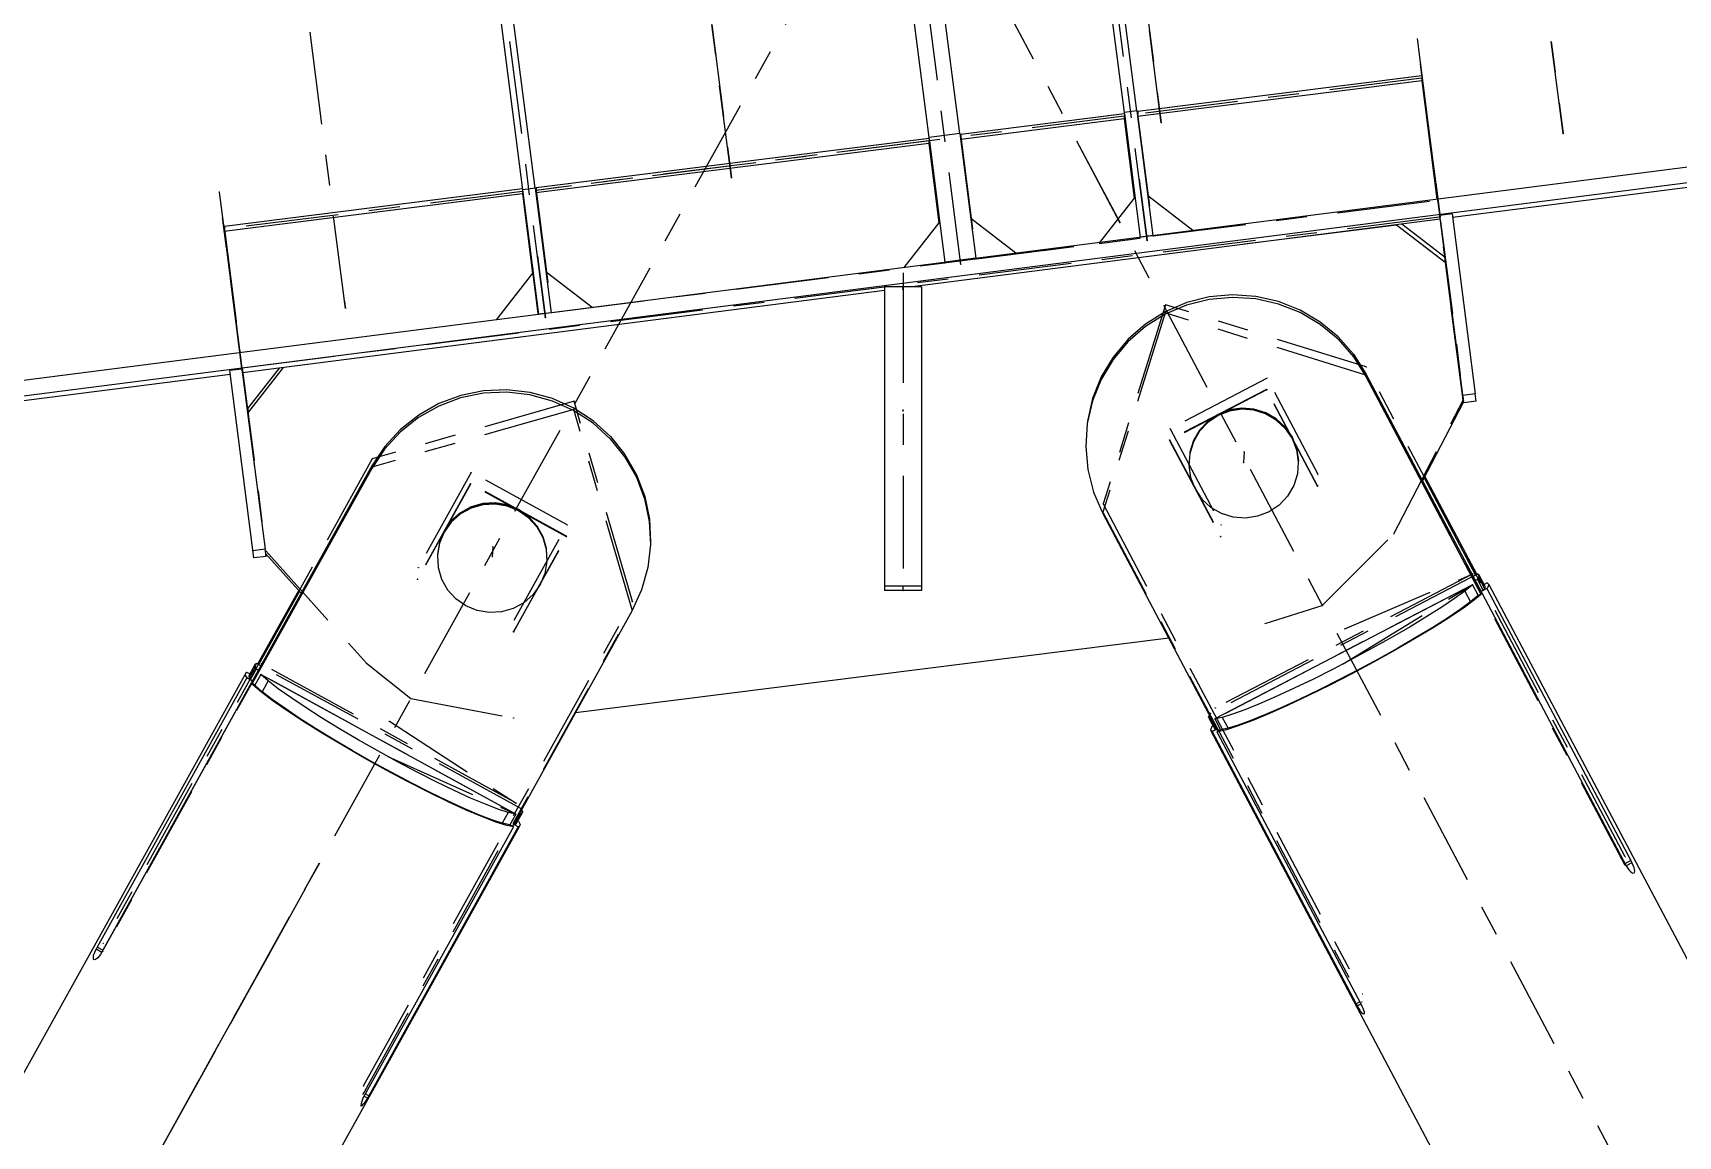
# Model space of a CAD drawing. Header units: millimetres. Extents: x 2368 to 8313, y 7493 to 11698.
# Drawn here: x 4204.5 to 4257.6, y 11354.5 to 11390.1 of the extents above; entities that cross this region are included whole.
import ezdxf

# ---------------------------------------------------------------- set-up
doc = ezdxf.new("R2010")
doc.units = ezdxf.units.MM
doc.linetypes.add('XKITLINE00', pattern=[0])
doc.linetypes.add('XKITLINE03', pattern=[6, 3, -1, 1, -1])

msp = doc.modelspace()

# ---------------------------------------------------------------- linework, layer by layer
at = {"color": 8, "linetype": 'XKITLINE00'}
for p, q in [((4511.635, 11418.3522), (4180.3499, 11375.8533)), ((4511.6993, 11417.8515), (4180.4142, 11375.3526)), ((4511.7182, 11417.7042), (4250.3449, 11384.174)), ((4239.7418, 11387.5704), (4237.0641, 11408.4435)), ((4240.1386, 11387.6213), (4237.4609, 11408.4944)), ((4220.3011, 11385.0764), (4217.6234, 11405.9495)), ((4220.6979, 11385.1273), (4218.0202, 11406.0004)), ((4233.4312, 11386.7608), (4232.404, 11394.7675)), ((4234.423, 11386.8881), (4233.3734, 11395.0704)), ((4249.3533, 11388.7601), (4240.1721, 11387.6032)), ((4249.3533, 11388.7601), (4249.346, 11388.5993)), ((4249.3533, 11388.7601), (4249.859, 11384.8181)), ((4249.346, 11388.5993), (4240.1648, 11387.4424)), ((4249.346, 11388.5993), (4249.8375, 11384.7675)), ((4239.7316, 11387.3678), (4234.4524, 11386.7026)), ((4239.7389, 11387.5285), (4234.4597, 11386.8633)), ((4239.7389, 11387.5285), (4239.7316, 11387.3678)), ((4239.7316, 11387.3678), (4240.0603, 11384.8055)), ((4239.7389, 11387.5285), (4240.0676, 11384.9663)), ((4240.1386, 11387.6213), (4239.7418, 11387.5704)), ((4240.259, 11383.5387), (4239.7418, 11387.5704)), ((4240.1386, 11387.6213), (4240.6552, 11383.5938)), ((4240.1721, 11387.6032), (4240.1648, 11387.4424)), ((4240.1648, 11387.4424), (4240.4935, 11384.8801)), ((4233.4283, 11386.7333), (4220.736, 11385.134)), ((4233.4283, 11386.7333), (4233.421, 11386.5726)), ((4233.4283, 11386.7333), (4233.757, 11384.1711)), ((4234.423, 11386.8881), (4233.4312, 11386.7608)), ((4233.9484, 11382.7292), (4233.4312, 11386.7608)), ((4234.423, 11386.8881), (4234.9397, 11382.8606)), ((4234.4597, 11386.8633), (4234.4524, 11386.7026)), ((4234.4524, 11386.7026), (4234.7811, 11384.1403)), ((4233.421, 11386.5726), (4220.7287, 11384.9732)), ((4233.421, 11386.5726), (4233.7497, 11384.0103)), ((4220.2977, 11385.0988), (4210.6667, 11383.8852)), ((4220.2971, 11385.0853), (4220.2904, 11384.9381)), ((4220.6979, 11385.1273), (4220.3011, 11385.0764)), ((4220.8183, 11381.0448), (4220.3011, 11385.0764)), ((4220.6979, 11385.1273), (4221.2145, 11381.0999)), ((4220.736, 11385.134), (4220.7287, 11384.9732)), ((4220.2904, 11384.9381), (4210.6594, 11383.7245)), ((4220.2904, 11384.9381), (4220.6191, 11382.3758)), ((4220.7287, 11384.9732), (4221.0574, 11382.411)), ((4240.0603, 11384.8055), (4238.9412, 11383.3697)), ((4240.0676, 11384.9663), (4240.0603, 11384.8055)), ((4241.9542, 11383.7562), (4240.4935, 11384.8801)), ((4249.859, 11384.8181), (4249.8568, 11384.77)), ((4233.7497, 11384.0103), (4232.6181, 11382.5585)), ((4249.9481, 11384.1231), (4232.8885, 11381.9346)), ((4233.757, 11384.1711), (4233.7497, 11384.0103)), ((4236.234, 11383.0224), (4234.7811, 11384.1403)), ((4248.5337, 11383.9305), (4243.6214, 11383.3115)), ((4248.5342, 11383.9417), (4248.5337, 11383.9305)), ((4250.0995, 11382.7258), (4248.5337, 11383.9305)), ((4250.1068, 11382.8865), (4248.7066, 11383.9638)), ((4250.3292, 11384.2963), (4249.9324, 11384.2454)), ((4250.7094, 11378.1889), (4249.9324, 11384.2454)), ((4250.3292, 11384.2963), (4251.0763, 11378.4726)), ((4210.6667, 11383.8852), (4210.6594, 11383.7245)), ((4210.6594, 11383.7245), (4211.1621, 11379.8061)), ((4240.6552, 11383.5938), (4240.2585, 11383.5429)), ((4240.6552, 11383.5938), (4240.6558, 11383.5896)), ((4234.9397, 11382.8606), (4233.9478, 11382.7334)), ((4234.9397, 11382.8606), (4234.9402, 11382.8564)), ((4250.1068, 11382.8865), (4250.0995, 11382.7258)), ((4220.6191, 11382.3758), (4219.4443, 11380.8685)), ((4220.6264, 11382.5365), (4220.6191, 11382.3758)), ((4222.5451, 11381.2663), (4221.0574, 11382.411)), ((4250.0995, 11382.7258), (4250.681, 11378.1925)), ((4231.9882, 11381.8191), (4211.2453, 11379.1581)), ((4231.9882, 11381.9346), (4231.9882, 11372.2621)), ((4233.1882, 11381.9346), (4231.9882, 11381.9346)), ((4233.1882, 11381.9346), (4233.1882, 11372.2621)), ((4241.7512, 11381.3457), (4241.059, 11381.0512)), ((4241.7548, 11381.4261), (4241.0626, 11381.1316)), ((4242.4813, 11381.529), (4241.7512, 11381.3457)), ((4242.4849, 11381.6093), (4241.7548, 11381.4261)), ((4243.2314, 11381.5965), (4242.4813, 11381.529)), ((4243.235, 11381.6769), (4242.4849, 11381.6093)), ((4243.9829, 11381.5466), (4243.2314, 11381.5965)), ((4243.9865, 11381.627), (4243.235, 11381.6769)), ((4244.7174, 11381.3806), (4243.9829, 11381.5466)), ((4244.721, 11381.461), (4243.9865, 11381.627)), ((4245.4168, 11381.1025), (4244.7174, 11381.3806)), ((4245.4204, 11381.1828), (4244.721, 11381.461)), ((4221.2145, 11381.0999), (4220.8178, 11381.049)), ((4221.2145, 11381.0999), (4221.2151, 11381.0957)), ((4241.059, 11381.0512), (4240.4217, 11380.6527)), ((4241.0626, 11381.1316), (4240.4254, 11380.7331)), ((4246.0638, 11380.7191), (4245.4168, 11381.1025)), ((4246.0675, 11380.7995), (4245.4204, 11381.1828)), ((4246.6462, 11380.3203), (4246.0675, 11380.7995)), ((4239.8588, 11380.2405), (4239.3768, 11379.6658)), ((4240.4217, 11380.6527), (4239.8551, 11380.1601)), ((4240.4254, 11380.7331), (4239.8588, 11380.2405)), ((4246.6426, 11380.24), (4246.0638, 11380.7191)), ((4246.6426, 11380.24), (4247.1388, 11379.6768)), ((4246.6462, 11380.3203), (4247.1425, 11379.7572)), ((4239.8551, 11380.1601), (4239.3731, 11379.5854)), ((4247.1425, 11379.7572), (4247.1388, 11379.6768)), ((4247.1388, 11379.6768), (4247.5403, 11379.0435)), ((4247.1425, 11379.7572), (4247.544, 11379.1239)), ((4211.2296, 11379.2804), (4210.8329, 11379.2295)), ((4211.6098, 11373.173), (4210.8329, 11379.2295)), ((4211.2296, 11379.2804), (4211.9767, 11373.4567)), ((4212.5636, 11379.3272), (4211.4128, 11377.8509)), ((4212.4324, 11379.3104), (4211.4201, 11378.0117)), ((4239.3731, 11379.5854), (4238.9876, 11378.9429)), ((4239.3768, 11379.6658), (4238.9913, 11379.0233)), ((4210.8485, 11379.1072), (4180.433, 11375.2054)), ((4219.7887, 11378.6085), (4219.0363, 11378.5747)), ((4220.5372, 11378.525), (4219.7887, 11378.6085)), ((4238.9876, 11378.9429), (4238.7081, 11378.2483)), ((4238.9913, 11379.0233), (4238.7117, 11378.3287)), ((4247.544, 11379.1239), (4247.5403, 11379.0435)), ((4247.5403, 11379.0435), (4251.2608, 11372.0059)), ((4247.544, 11379.1239), (4251.2979, 11372.023)), ((4217.59, 11378.0808), (4216.9353, 11377.7114)), ((4217.5937, 11378.1612), (4216.9389, 11377.7917)), ((4218.2949, 11378.344), (4217.59, 11378.0808)), ((4218.2986, 11378.4244), (4217.5937, 11378.1612)), ((4219.0327, 11378.4943), (4218.2949, 11378.344)), ((4219.0363, 11378.5747), (4218.2986, 11378.4244)), ((4219.785, 11378.5281), (4219.0327, 11378.4943)), ((4220.5336, 11378.4446), (4219.785, 11378.5281)), ((4221.2598, 11378.2458), (4220.5336, 11378.4446)), ((4221.2634, 11378.3262), (4220.5372, 11378.525)), ((4221.9458, 11377.9366), (4221.2598, 11378.2458)), ((4221.9495, 11378.017), (4221.2634, 11378.3262)), ((4238.7081, 11378.2483), (4238.5414, 11377.5187)), ((4238.7117, 11378.3287), (4238.545, 11377.5991)), ((4250.681, 11378.1925), (4249.3728, 11375.6645)), ((4251.0763, 11378.4726), (4250.6795, 11378.4217)), ((4250.6883, 11378.3533), (4250.681, 11378.1925)), ((4251.1061, 11378.2397), (4250.7094, 11378.1889)), ((4251.1061, 11378.2397), (4251.0763, 11378.4726)), ((4211.4201, 11378.0117), (4211.4129, 11377.8517)), ((4216.9353, 11377.7114), (4216.3469, 11377.2447)), ((4216.9389, 11377.7917), (4216.3505, 11377.3251)), ((4222.5748, 11377.5246), (4221.9458, 11377.9366)), ((4222.5785, 11377.605), (4221.9495, 11378.017)), ((4223.1349, 11377.1004), (4222.5785, 11377.605)), ((4242.4405, 11377.5563), (4242.1702, 11377.2685)), ((4242.4413, 11377.5746), (4242.171, 11377.2868)), ((4242.4413, 11377.5746), (4242.171, 11377.2868)), ((4242.4422, 11377.593), (4242.1718, 11377.3052)), ((4242.7685, 11377.7771), (4242.4405, 11377.5563)), ((4242.7694, 11377.7954), (4242.4413, 11377.5746)), ((4242.7694, 11377.7954), (4242.4413, 11377.5746)), ((4242.7702, 11377.8138), (4242.4422, 11377.593)), ((4243.1378, 11377.9198), (4242.7685, 11377.7771)), ((4242.7694, 11377.7954), (4242.7685, 11377.7771)), ((4243.1387, 11377.9381), (4242.7694, 11377.7954)), ((4243.1387, 11377.9381), (4242.7694, 11377.7954)), ((4242.7702, 11377.8138), (4242.7694, 11377.7954)), ((4243.1395, 11377.9565), (4242.7702, 11377.8138)), ((4243.5299, 11377.9772), (4243.1378, 11377.9198)), ((4243.5307, 11377.9956), (4243.1387, 11377.9381)), ((4243.5307, 11377.9956), (4243.1387, 11377.9381)), ((4243.5316, 11378.014), (4243.1395, 11377.9565)), ((4243.9251, 11377.9466), (4243.5299, 11377.9772)), ((4243.9259, 11377.965), (4243.5307, 11377.9956)), ((4243.9259, 11377.965), (4243.5307, 11377.9956)), ((4243.9267, 11377.9834), (4243.5316, 11378.014)), ((4244.3035, 11377.8294), (4243.9251, 11377.9466)), ((4244.3043, 11377.8478), (4243.9259, 11377.965)), ((4244.3043, 11377.8478), (4243.9259, 11377.965)), ((4244.3052, 11377.8661), (4243.9267, 11377.9834)), ((4244.6463, 11377.6315), (4244.3035, 11377.8294)), ((4244.6471, 11377.6498), (4244.3043, 11377.8478)), ((4244.6471, 11377.6498), (4244.3043, 11377.8478)), ((4244.6479, 11377.6682), (4244.3052, 11377.8661)), ((4244.9361, 11377.3628), (4244.6463, 11377.6315)), ((4244.937, 11377.3811), (4244.6471, 11377.6498)), ((4244.937, 11377.3811), (4244.6471, 11377.6498)), ((4244.9378, 11377.3995), (4244.6479, 11377.6682)), ((4216.3469, 11377.2447), (4215.8392, 11376.6922)), ((4216.3505, 11377.3251), (4215.8429, 11376.7726)), ((4223.1312, 11377.02), (4222.5748, 11377.5246)), ((4223.1312, 11377.02), (4223.6014, 11376.4352)), ((4223.1349, 11377.1004), (4223.605, 11376.5156)), ((4238.5414, 11377.5187), (4238.4916, 11376.7722)), ((4242.1702, 11377.2685), (4241.9712, 11376.9281)), ((4242.171, 11377.2868), (4241.972, 11376.9465)), ((4242.171, 11377.2868), (4241.972, 11376.9465)), ((4242.1718, 11377.3052), (4241.9728, 11376.9648)), ((4244.9361, 11377.3628), (4245.1586, 11377.0368)), ((4244.937, 11377.3811), (4245.1594, 11377.0551)), ((4244.937, 11377.3811), (4245.1594, 11377.0551)), ((4244.9378, 11377.3995), (4245.1603, 11377.0735)), ((4245.1594, 11377.0551), (4245.1586, 11377.0368)), ((4245.1586, 11377.0368), (4245.3025, 11376.6698)), ((4245.1603, 11377.0735), (4245.1594, 11377.0551)), ((4245.1594, 11377.0551), (4245.3033, 11376.6882)), ((4245.1594, 11377.0551), (4245.3033, 11376.6882)), ((4245.1603, 11377.0735), (4245.3041, 11376.7066)), ((4215.8392, 11376.6922), (4215.4249, 11376.0677)), ((4215.8429, 11376.7726), (4215.4286, 11376.148)), ((4215.8429, 11376.7726), (4215.8392, 11376.6922)), ((4223.605, 11376.5156), (4223.9773, 11375.8649)), ((4238.4916, 11376.7722), (4238.5601, 11376.027)), ((4241.8534, 11376.5522), (4241.8228, 11376.1597)), ((4241.9712, 11376.9281), (4241.8534, 11376.5522)), ((4241.972, 11376.9465), (4241.8542, 11376.5706)), ((4241.972, 11376.9465), (4241.8542, 11376.5706)), ((4241.9728, 11376.9648), (4241.855, 11376.589)), ((4245.3025, 11376.6698), (4245.3606, 11376.2803)), ((4245.3033, 11376.6882), (4245.3614, 11376.2987)), ((4245.3033, 11376.6882), (4245.3614, 11376.2987)), ((4245.3041, 11376.7066), (4245.3622, 11376.317)), ((4215.4286, 11376.148), (4206.7366, 11360.4951)), ((4215.4249, 11376.0677), (4211.5618, 11369.1108)), ((4215.4286, 11376.148), (4215.4249, 11376.0677)), ((4223.6014, 11376.4352), (4223.9737, 11375.7846)), ((4238.5601, 11376.027), (4238.745, 11375.3016)), ((4241.8228, 11376.1597), (4241.8809, 11375.7702)), ((4245.3606, 11376.2803), (4245.33, 11375.8878)), ((4223.9737, 11375.7846), (4224.239, 11375.0841)), ((4223.9773, 11375.8649), (4224.2427, 11375.1645)), ((4241.8809, 11375.7702), (4242.0248, 11375.4032)), ((4245.2122, 11375.5119), (4245.0132, 11375.1715)), ((4245.33, 11375.8878), (4245.2122, 11375.5119)), ((4249.425, 11375.7653), (4251.0877, 11372.6202)), ((4249.4478, 11375.8094), (4251.1238, 11372.639)), ((4219.0142, 11374.8939), (4218.6334, 11374.7848)), ((4219.015, 11374.9123), (4218.6343, 11374.8032)), ((4219.015, 11374.9123), (4218.6343, 11374.8032)), ((4219.0159, 11374.9307), (4218.6351, 11374.8215)), ((4219.4099, 11374.9161), (4219.0142, 11374.8939)), ((4219.4107, 11374.9345), (4219.015, 11374.9123)), ((4219.4107, 11374.9345), (4219.015, 11374.9123)), ((4219.4116, 11374.9529), (4219.0159, 11374.9307)), ((4219.8007, 11374.8503), (4219.4099, 11374.9161)), ((4219.8015, 11374.8687), (4219.4107, 11374.9345)), ((4219.8015, 11374.8687), (4219.4107, 11374.9345)), ((4219.8024, 11374.8871), (4219.4116, 11374.9529)), ((4220.1687, 11374.7365), (4219.8024, 11374.8871)), ((4224.239, 11375.0841), (4224.3908, 11374.3512)), ((4224.2427, 11375.1645), (4224.3944, 11374.4316)), ((4238.745, 11375.3016), (4239.0419, 11374.6138)), ((4242.0248, 11375.4032), (4242.2472, 11375.0772)), ((4242.5371, 11374.8085), (4242.2472, 11375.0772)), ((4245.0132, 11375.1715), (4244.7429, 11374.8837)), ((4217.9931, 11374.3685), (4217.7641, 11374.0473)), ((4218.2867, 11374.5942), (4217.9914, 11374.3318)), ((4218.2876, 11374.6126), (4217.9923, 11374.3501)), ((4218.2876, 11374.6126), (4217.9923, 11374.3501)), ((4218.2884, 11374.631), (4217.9931, 11374.3685)), ((4218.6334, 11374.7848), (4218.2867, 11374.5942)), ((4218.6343, 11374.8032), (4218.2876, 11374.6126)), ((4218.6343, 11374.8032), (4218.2876, 11374.6126)), ((4218.6351, 11374.8215), (4218.2884, 11374.631)), ((4220.167, 11374.6998), (4219.8007, 11374.8503)), ((4220.1679, 11374.7182), (4219.8015, 11374.8687)), ((4220.1679, 11374.7182), (4219.8015, 11374.8687)), ((4220.1679, 11374.7182), (4220.167, 11374.6998)), ((4220.4905, 11374.4721), (4220.167, 11374.6998)), ((4220.1687, 11374.7365), (4220.1679, 11374.7182)), ((4220.4913, 11374.4904), (4220.1679, 11374.7182)), ((4220.4913, 11374.4904), (4220.1679, 11374.7182)), ((4220.4922, 11374.5088), (4220.1687, 11374.7365)), ((4220.4905, 11374.4721), (4220.7549, 11374.1786)), ((4220.4913, 11374.4904), (4220.7557, 11374.1969)), ((4220.4913, 11374.4904), (4220.7557, 11374.1969)), ((4220.4922, 11374.5088), (4220.7565, 11374.2153)), ((4224.3944, 11374.4316), (4224.4289, 11373.6841)), ((4239.0419, 11374.6138), (4242.7623, 11367.5761)), ((4242.8798, 11374.6106), (4242.5371, 11374.8085)), ((4243.2583, 11374.4934), (4242.8798, 11374.6106)), ((4243.6535, 11374.4627), (4243.2583, 11374.4934)), ((4244.0455, 11374.5202), (4243.6535, 11374.4627)), ((4244.4148, 11374.6629), (4244.0455, 11374.5202)), ((4244.7429, 11374.8837), (4244.4148, 11374.6629)), ((4217.7624, 11374.0106), (4217.6111, 11373.6467)), ((4217.7632, 11374.0289), (4217.6119, 11373.6651)), ((4217.7632, 11374.0289), (4217.6119, 11373.6651)), ((4217.7641, 11374.0473), (4217.6127, 11373.6835)), ((4217.9914, 11374.3318), (4217.7624, 11374.0106)), ((4217.7632, 11374.0289), (4217.7624, 11374.0106)), ((4217.9923, 11374.3501), (4217.7632, 11374.0289)), ((4217.9923, 11374.3501), (4217.7632, 11374.0289)), ((4217.7641, 11374.0473), (4217.7632, 11374.0289)), ((4220.7549, 11374.1786), (4220.9469, 11373.834)), ((4220.7557, 11374.1969), (4220.9478, 11373.8524)), ((4220.7557, 11374.1969), (4220.9478, 11373.8524)), ((4220.7565, 11374.2153), (4220.9486, 11373.8708)), ((4220.9469, 11373.834), (4221.057, 11373.4557)), ((4220.9478, 11373.8524), (4221.0579, 11373.4741)), ((4220.9478, 11373.8524), (4221.0579, 11373.4741)), ((4220.9486, 11373.8708), (4221.0587, 11373.4925)), ((4224.3908, 11374.3512), (4224.4253, 11373.6038)), ((4211.9767, 11373.4567), (4211.5799, 11373.4058)), ((4212.0066, 11373.2239), (4211.9767, 11373.4567)), ((4211.9946, 11373.3171), (4213.1448, 11372.0353)), ((4217.6111, 11373.6467), (4217.5451, 11373.2585)), ((4217.6119, 11373.6651), (4217.5459, 11373.2769)), ((4217.6119, 11373.6651), (4217.5459, 11373.2769)), ((4217.6127, 11373.6835), (4217.5467, 11373.2953)), ((4221.057, 11373.4557), (4221.0796, 11373.0626)), ((4224.4253, 11373.6038), (4224.3416, 11372.8602)), ((4224.4289, 11373.6841), (4224.4253, 11373.6038)), ((4212.0066, 11373.2239), (4211.6098, 11373.173)), ((4217.5451, 11373.2585), (4217.5677, 11372.8654)), ((4217.5677, 11372.8654), (4217.6777, 11372.4871)), ((4221.0796, 11373.0626), (4221.0136, 11372.6744)), ((4224.3416, 11372.8602), (4224.142, 11372.1389)), ((4217.6777, 11372.4871), (4217.8698, 11372.1426)), ((4220.8623, 11372.3106), (4220.6332, 11371.9894)), ((4221.0136, 11372.6744), (4220.8623, 11372.3106)), ((4233.1882, 11372.2621), (4231.9882, 11372.2621)), ((4231.9882, 11372.2621), (4231.9882, 11372.1224)), ((4233.1882, 11372.2621), (4233.1882, 11372.1224)), ((4250.9862, 11372.3094), (4242.6646, 11367.9716)), ((4250.9862, 11372.3094), (4250.7388, 11372.1046)), ((4250.9862, 11372.3094), (4251.1722, 11371.9575)), ((4251.1556, 11372.6556), (4251.005, 11372.5771)), ((4251.1475, 11372.4765), (4251.0785, 11372.4405)), ((4251.1907, 11372.5426), (4251.1475, 11372.4765)), ((4251.1475, 11372.4765), (4251.3335, 11372.1246)), ((4251.1948, 11372.6324), (4251.1556, 11372.6556)), ((4251.2065, 11372.5947), (4251.1907, 11372.5426)), ((4251.1907, 11372.5426), (4251.3767, 11372.1907)), ((4251.1948, 11372.6324), (4251.3808, 11372.2805)), ((4251.1948, 11372.6324), (4251.2065, 11372.5947)), ((4251.4602, 11372.3655), (4251.3627, 11372.3147)), ((4251.3925, 11372.2428), (4251.3767, 11372.1907)), ((4251.3808, 11372.2805), (4251.3925, 11372.2428)), ((4251.5161, 11372.3187), (4251.4602, 11372.3655)), ((4251.5161, 11372.3187), (4251.4708, 11372.2059)), ((4251.5161, 11372.3187), (4313.6584, 11254.7711)), ((4213.0616, 11372.128), (4211.7345, 11369.738)), ((4213.0869, 11372.0998), (4211.7659, 11369.7208)), ((4217.8698, 11372.1426), (4218.1342, 11371.8491)), ((4218.4577, 11371.6214), (4218.1342, 11371.8491)), ((4220.338, 11371.727), (4219.9913, 11371.5364)), ((4220.6332, 11371.9894), (4220.338, 11371.727)), ((4224.142, 11372.1389), (4223.8311, 11371.4576)), ((4233.1882, 11372.1224), (4231.9882, 11372.1224)), ((4250.406, 11371.8607), (4249.9951, 11371.5829)), ((4250.7388, 11372.1046), (4250.406, 11371.8607)), ((4250.9248, 11371.7527), (4250.592, 11371.5088)), ((4251.0553, 11371.8188), (4250.6953, 11371.554)), ((4250.7388, 11372.1046), (4250.9248, 11371.7527)), ((4251.1722, 11371.9575), (4250.9248, 11371.7527)), ((4251.299, 11372.0236), (4251.0553, 11371.8188)), ((4251.2608, 11372.0059), (4251.1713, 11371.9593)), ((4251.299, 11372.0236), (4251.1722, 11371.9575)), ((4251.2623, 11372.0397), (4251.2608, 11372.0059)), ((4251.2623, 11372.0397), (4251.2769, 11372.0121)), ((4251.4535, 11372.1871), (4251.2645, 11372.0886)), ((4251.3335, 11372.1246), (4251.2645, 11372.0886)), ((4251.299, 11372.0236), (4255.9496, 11363.2266)), ((4251.3767, 11372.1907), (4251.3335, 11372.1246)), ((4251.4708, 11372.2059), (4251.4535, 11372.1871)), ((4251.4535, 11372.1871), (4256.1041, 11363.3901)), ((4218.824, 11371.4708), (4218.4577, 11371.6214)), ((4219.2148, 11371.405), (4218.824, 11371.4708)), ((4219.6105, 11371.4272), (4219.2148, 11371.405)), ((4219.9913, 11371.5364), (4219.6105, 11371.4272)), ((4223.8311, 11371.4576), (4219.9681, 11364.5007)), ((4249.515, 11371.2775), (4248.9763, 11370.951)), ((4249.9951, 11371.5829), (4249.515, 11371.2775)), ((4250.1811, 11371.2311), (4249.701, 11370.9256)), ((4250.2447, 11371.25), (4249.7148, 11370.9143)), ((4250.592, 11371.5088), (4250.1811, 11371.2311)), ((4250.6953, 11371.554), (4250.2447, 11371.25)), ((4248.9763, 11370.951), (4248.3907, 11370.6105)), ((4249.7148, 11370.9143), (4249.1184, 11370.5552)), ((4249.701, 11370.9256), (4249.1623, 11370.5991)), ((4241.1716, 11370.5852), (4222.0057, 11368.1701)), ((4247.7711, 11370.2637), (4247.131, 11369.9179)), ((4248.3907, 11370.6105), (4247.7711, 11370.2637)), ((4248.4704, 11370.1816), (4247.7866, 11369.8025)), ((4248.5768, 11370.2587), (4247.9571, 11369.9118)), ((4249.1184, 11370.5552), (4248.4704, 11370.1816)), ((4249.1623, 11370.5991), (4248.5768, 11370.2587)), ((4211.6516, 11369.6457), (4211.4584, 11369.2978)), ((4211.6557, 11369.7355), (4211.4625, 11369.3877)), ((4211.6903, 11369.5787), (4211.4972, 11369.2308)), ((4211.6557, 11369.7355), (4211.64, 11369.698)), ((4211.64, 11369.698), (4211.6516, 11369.6457)), ((4211.6516, 11369.6457), (4211.6903, 11369.5787)), ((4211.6984, 11369.7578), (4211.6557, 11369.7355)), ((4211.7587, 11369.5412), (4211.6903, 11369.5787)), ((4211.8377, 11369.6814), (4211.6984, 11369.7578)), ((4246.4843, 11369.5808), (4245.8453, 11369.2598)), ((4247.131, 11369.9179), (4246.4843, 11369.5808)), ((4247.7866, 11369.8025), (4247.084, 11369.4275)), ((4247.9571, 11369.9118), (4247.317, 11369.566)), ((4211.3628, 11369.4714), (4150.8438, 11260.4826)), ((4211.3628, 11369.4714), (4169.7657, 11294.5592)), ((4211.3823, 11369.2938), (4206.5536, 11360.5977)), ((4211.5312, 11369.1251), (4206.7025, 11360.429)), ((4211.3628, 11369.4714), (4211.3256, 11369.3981)), ((4211.3256, 11369.3981), (4211.3823, 11369.2938)), ((4211.3893, 11369.4735), (4211.3628, 11369.4714)), ((4211.5655, 11369.1934), (4211.3823, 11369.2938)), ((4211.482, 11369.4227), (4211.3893, 11369.4735)), ((4211.4625, 11369.3877), (4211.4469, 11369.3502)), ((4211.4469, 11369.3502), (4211.4584, 11369.2978)), ((4211.4584, 11369.2978), (4211.4972, 11369.2308)), ((4211.5655, 11369.1934), (4211.4972, 11369.2308)), ((4211.649, 11369.0605), (4211.5312, 11369.1251)), ((4211.5312, 11369.1251), (4211.5779, 11369.076)), ((4211.5633, 11369.1446), (4211.5475, 11369.1161)), ((4211.5633, 11369.1446), (4211.5618, 11369.1108)), ((4211.6501, 11369.0623), (4211.5618, 11369.1108)), ((4211.8611, 11368.8352), (4211.5779, 11369.076)), ((4211.8422, 11369.4083), (4211.649, 11369.0605)), ((4211.8868, 11368.8505), (4211.649, 11369.0605)), ((4212.0799, 11369.1983), (4211.8422, 11369.4083)), ((4220.0737, 11364.8943), (4211.8422, 11369.4083)), ((4212.0799, 11369.1983), (4211.8868, 11368.8505)), ((4212.4026, 11368.9474), (4212.0799, 11369.1983)), ((4245.8453, 11369.2598), (4245.2279, 11368.9619)), ((4246.3797, 11369.0656), (4245.6912, 11368.7258)), ((4246.6704, 11369.229), (4246.0314, 11368.9079)), ((4247.084, 11369.4275), (4246.3797, 11369.0656)), ((4247.317, 11369.566), (4246.6704, 11369.229)), ((4212.2407, 11368.5486), (4211.8611, 11368.8352)), ((4212.2095, 11368.5996), (4211.8868, 11368.8505)), ((4212.6101, 11368.3132), (4212.2095, 11368.5996)), ((4212.7073, 11368.2233), (4212.2407, 11368.5486)), ((4212.8032, 11368.661), (4212.4026, 11368.9474)), ((4213.273, 11368.3454), (4212.8032, 11368.661)), ((4244.6456, 11368.6935), (4244.1112, 11368.4606)), ((4245.2279, 11368.9619), (4244.6456, 11368.6935)), ((4245.4139, 11368.61), (4244.8316, 11368.3416)), ((4245.6912, 11368.7258), (4245.0354, 11368.4165)), ((4246.0314, 11368.9079), (4245.4139, 11368.61)), ((4213.0798, 11367.9976), (4212.6101, 11368.3132)), ((4213.2493, 11367.8674), (4212.7073, 11368.2233)), ((4213.6085, 11367.6597), (4213.0798, 11367.9976)), ((4213.8016, 11368.0076), (4213.273, 11368.3454)), ((4214.3776, 11367.6548), (4213.8016, 11368.0076)), ((4242.4759, 11368.0876), (4242.4601, 11368.0355)), ((4242.4601, 11368.0355), (4242.4718, 11367.9977)), ((4242.4718, 11367.9977), (4242.6578, 11367.6458)), ((4242.511, 11367.9745), (4242.4718, 11367.9977)), ((4242.4847, 11368.1011), (4242.4759, 11368.0876)), ((4242.5429, 11367.9912), (4242.511, 11367.9745)), ((4242.9049, 11368.0211), (4242.6646, 11367.9716)), ((4243.2312, 11368.1207), (4242.9049, 11368.0211)), ((4242.9049, 11368.0211), (4243.091, 11367.6692)), ((4243.6362, 11368.2683), (4243.2312, 11368.1207)), ((4244.1112, 11368.4606), (4243.6362, 11368.2683)), ((4244.2972, 11368.1087), (4243.8222, 11367.9164)), ((4244.4285, 11368.1452), (4243.8853, 11367.9187)), ((4244.8316, 11368.3416), (4244.2972, 11368.1087)), ((4245.0354, 11368.4165), (4244.4285, 11368.1452)), ((4213.8535, 11367.4896), (4213.2493, 11367.8674)), ((4214.1845, 11367.3069), (4213.6085, 11367.6597)), ((4214.505, 11367.0991), (4213.8535, 11367.4896)), ((4214.9883, 11367.2948), (4214.3776, 11367.6548)), ((4242.511, 11367.9745), (4242.697, 11367.6227)), ((4242.5678, 11367.7204), (4242.5226, 11367.6076)), ((4242.5226, 11367.6076), (4376.8075, 11113.5958)), ((4242.5785, 11367.5609), (4242.5226, 11367.6076)), ((4242.5851, 11367.7392), (4242.5678, 11367.7204)), ((4242.7289, 11367.6393), (4242.5785, 11367.5609)), ((4242.5785, 11367.5609), (4247.229, 11358.7639)), ((4242.6034, 11367.7488), (4242.5851, 11367.7392)), ((4242.697, 11367.6227), (4242.6578, 11367.6458)), ((4242.6646, 11367.9716), (4242.8506, 11367.6198)), ((4242.7289, 11367.6393), (4242.697, 11367.6227)), ((4242.8506, 11367.6198), (4242.7293, 11367.5565)), ((4242.7626, 11367.5574), (4242.7293, 11367.5565)), ((4242.7293, 11367.5565), (4247.3799, 11358.7595)), ((4242.8496, 11367.6216), (4242.7623, 11367.5761)), ((4243.042, 11367.6212), (4242.7626, 11367.5574)), ((4242.7775, 11367.584), (4242.7785, 11367.5822)), ((4243.091, 11367.6692), (4242.8506, 11367.6198)), ((4243.4194, 11367.7426), (4243.042, 11367.6212)), ((4243.4172, 11367.7688), (4243.091, 11367.6692)), ((4243.8222, 11367.9164), (4243.4172, 11367.7688)), ((4243.8853, 11367.9187), (4243.4194, 11367.7426)), ((4214.7952, 11366.947), (4214.1845, 11367.3069)), ((4215.1876, 11366.7057), (4214.505, 11367.0991)), ((4215.4272, 11366.5877), (4214.7952, 11366.947)), ((4215.6204, 11366.9355), (4214.9883, 11367.2948)), ((4216.26, 11366.5847), (4215.6204, 11366.9355)), ((4215.8847, 11366.319), (4215.1876, 11366.7057)), ((4216.0669, 11366.2369), (4215.4272, 11366.5877)), ((4216.8932, 11366.2502), (4216.26, 11366.5847)), ((4216.579, 11365.9486), (4215.8847, 11366.319)), ((4216.7001, 11365.9023), (4216.0669, 11366.2369)), ((4217.2534, 11365.6034), (4216.579, 11365.9486)), ((4217.313, 11365.5913), (4216.7001, 11365.9023)), ((4217.5061, 11365.9391), (4216.8932, 11366.2502)), ((4218.0854, 11365.6584), (4217.5061, 11365.9391)), ((4217.8914, 11365.2921), (4217.2534, 11365.6034)), ((4217.8922, 11365.3106), (4217.313, 11365.5913)), ((4218.6183, 11365.4141), (4218.0854, 11365.6584)), ((4219.0932, 11365.2117), (4218.6183, 11365.4141)), ((4218.4772, 11365.0224), (4217.8914, 11365.2921)), ((4218.4251, 11365.0663), (4217.8922, 11365.3106)), ((4218.9, 11364.8638), (4218.4251, 11365.0663)), ((4218.9964, 11364.8007), (4218.4772, 11365.0224)), ((4219.3065, 11364.7076), (4218.9, 11364.8638)), ((4219.4363, 11364.6327), (4218.9964, 11364.8007)), ((4219.4997, 11365.0555), (4219.0932, 11365.2117)), ((4219.8289, 11364.9489), (4219.4997, 11365.0555)), ((4219.8289, 11364.9489), (4219.6358, 11364.601)), ((4220.0737, 11364.8943), (4219.8289, 11364.9489)), ((4220.0737, 11364.8943), (4219.8805, 11364.5464)), ((4220.2333, 11364.8938), (4220.0401, 11364.546)), ((4220.276, 11364.9161), (4220.0829, 11364.5683)), ((4220.2333, 11364.8938), (4220.1973, 11364.9135)), ((4220.276, 11364.9161), (4220.2333, 11364.8938)), ((4220.2641, 11365.0337), (4220.2801, 11365.006)), ((4220.2917, 11364.9536), (4220.276, 11364.9161)), ((4220.2801, 11365.006), (4220.2917, 11364.9536)), ((4220.1826, 11364.4846), (4093.3562, 11136.083)), ((4220.0027, 11364.4794), (4215.1739, 11355.7834)), ((4220.1561, 11364.4824), (4215.3273, 11355.7863)), ((4219.6358, 11364.601), (4219.3065, 11364.7076)), ((4219.7859, 11364.5225), (4219.4363, 11364.6327)), ((4219.8805, 11364.5464), (4219.6358, 11364.601)), ((4220.0027, 11364.4794), (4219.7859, 11364.5225)), ((4220.0027, 11364.4794), (4219.8805, 11364.5464)), ((4219.9681, 11364.5007), (4219.8815, 11364.5482)), ((4219.9549, 11364.508), (4219.9539, 11364.5062)), ((4220.1561, 11364.4824), (4220.0042, 11364.5657)), ((4220.0401, 11364.546), (4220.0042, 11364.5657)), ((4220.0829, 11364.5683), (4220.0401, 11364.546)), ((4220.1631, 11364.6621), (4220.1416, 11364.6739)), ((4220.1826, 11364.4846), (4220.1561, 11364.4824)), ((4220.1631, 11364.6621), (4220.2198, 11364.5578)), ((4220.2198, 11364.5578), (4220.1826, 11364.4846)), ((4256.1041, 11363.3901), (4255.9152, 11363.2917)), ((4255.9496, 11363.2266), (4255.9911, 11363.1569)), ((4256.1405, 11363.3157), (4255.9543, 11363.2186)), ((4256.1041, 11363.3901), (4256.1405, 11363.3157)), ((4256.1405, 11363.3157), (4256.1715, 11363.241)), ((4256.1715, 11363.241), (4256.1953, 11363.1698)), ((4255.9911, 11363.1569), (4256.0371, 11363.0962)), ((4256.0371, 11363.0962), (4256.0499, 11363.0833)), ((4256.0499, 11363.0833), (4256.0803, 11363.0449)), ((4256.0803, 11363.0449), (4256.1192, 11363.006)), ((4256.1536, 11362.9824), (4256.1192, 11363.006)), ((4256.1819, 11362.9752), (4256.1536, 11362.9824)), ((4256.2026, 11362.9848), (4256.1819, 11362.9752)), ((4256.1953, 11363.1698), (4256.2109, 11363.1056)), ((4256.2146, 11363.0107), (4256.2026, 11362.9848)), ((4256.2109, 11363.1056), (4256.2175, 11363.0517)), ((4256.2175, 11363.0517), (4256.2146, 11363.0107)), ((4206.5536, 11360.5977), (4206.5147, 11360.5246)), ((4206.7367, 11360.4974), (4206.5536, 11360.5977)), ((4206.42, 11360.3006), (4206.4173, 11360.2697)), ((4206.4173, 11360.2697), (4206.4224, 11360.2266)), ((4206.4266, 11360.3228), (4206.42, 11360.3006)), ((4206.4224, 11360.2266), (4206.4372, 11360.1983)), ((4206.4496, 11360.3836), (4206.4266, 11360.3228)), ((4206.4609, 11360.1861), (4206.4372, 11360.1983)), ((4206.4794, 11360.452), (4206.4496, 11360.3836)), ((4206.4925, 11360.1907), (4206.4609, 11360.1861)), ((4206.5147, 11360.5246), (4206.4794, 11360.452)), ((4206.5302, 11360.2117), (4206.4925, 11360.1907)), ((4206.6991, 11360.4235), (4206.5147, 11360.5246)), ((4206.5722, 11360.2483), (4206.5302, 11360.2117)), ((4206.6164, 11360.2984), (4206.5722, 11360.2483)), ((4206.6605, 11360.3597), (4206.6164, 11360.2984)), ((4206.7025, 11360.429), (4206.6605, 11360.3597)), ((4247.3455, 11358.8246), (4247.229, 11358.7639)), ((4247.229, 11358.7639), (4247.2681, 11358.6908)), ((4247.2681, 11358.6908), (4247.3067, 11358.6201)), ((4247.384, 11358.7512), (4247.272, 11358.6928)), ((4247.3067, 11358.6201), (4247.343, 11358.5554)), ((4247.343, 11358.5554), (4247.3624, 11358.5217)), ((4247.3624, 11358.5217), (4247.3784, 11358.5015)), ((4247.3784, 11358.5015), (4247.4148, 11358.4631)), ((4247.3799, 11358.7595), (4247.416, 11358.687)), ((4247.4452, 11358.4395), (4247.4148, 11358.4631)), ((4247.416, 11358.687), (4247.4462, 11358.6181)), ((4247.4682, 11358.4319), (4247.4452, 11358.4395)), ((4247.4462, 11358.6181), (4247.4689, 11358.5561)), ((4247.4825, 11358.4405), (4247.4682, 11358.4319)), ((4247.4689, 11358.5561), (4247.4829, 11358.5042)), ((4247.4875, 11358.465), (4247.4825, 11358.4405)), ((4247.4829, 11358.5042), (4247.4875, 11358.465)), ((4215.1739, 11355.7834), (4215.1373, 11355.7112)), ((4215.2859, 11355.7146), (4215.171, 11355.7776)), ((4215.3273, 11355.7863), (4215.211, 11355.8501)), ((4215.3273, 11355.7863), (4215.2859, 11355.7146)), ((4215.0754, 11355.5256), (4215.0673, 11355.4884)), ((4215.0673, 11355.4884), (4215.0687, 11355.4658)), ((4215.0796, 11355.4589), (4215.0687, 11355.4658)), ((4215.0867, 11355.5581), (4215.0754, 11355.5256)), ((4215.0994, 11355.4683), (4215.0796, 11355.4589)), ((4215.0897, 11355.5774), (4215.0867, 11355.5581)), ((4215.1088, 11355.6413), (4215.0897, 11355.5774)), ((4215.1272, 11355.4933), (4215.0994, 11355.4683)), ((4215.1373, 11355.7112), (4215.1088, 11355.6413)), ((4215.1616, 11355.5327), (4215.1272, 11355.4933)), ((4215.2009, 11355.5845), (4215.1616, 11355.5327)), ((4215.243, 11355.6462), (4215.2009, 11355.5845)), ((4215.2859, 11355.7146), (4215.243, 11355.6462))]:
    msp.add_line(p, q, dxfattribs=at)
at = {"color": 8, "linetype": 'XKITLINE03'}
for p, q in [((4252.2596, 11399.7845), (4253.9138, 11386.8902)), ((4253.9139, 11386.8902), (4252.2597, 11399.7845)), ((4240.4743, 11383.432), (4238.6013, 11398.0324)), ((4240.4743, 11383.432), (4238.6013, 11398.0324)), ((4240.9309, 11387.2412), (4239.5312, 11398.1518)), ((4239.5313, 11398.1517), (4240.9309, 11387.2411)), ((4240.9309, 11387.2411), (4239.5313, 11398.1517)), ((4068.5881, 11101.9134), (4232.5881, 11397.261)), ((4068.5882, 11101.9134), (4232.5882, 11397.261)), ((4232.5881, 11397.261), (4396.5881, 11087.0404)), ((4232.5882, 11397.261), (4396.5882, 11087.0404)), ((4234.4613, 11382.6606), (4232.5882, 11397.261)), ((4227.0447, 11385.4598), (4225.645, 11396.3704)), ((4225.6451, 11396.3703), (4227.0447, 11385.4597)), ((4227.0447, 11385.4597), (4225.6451, 11396.3703)), ((4221.0336, 11380.9381), (4219.1606, 11395.5384)), ((4221.0337, 11380.9381), (4219.1606, 11395.5384)), ((4214.5736, 11381.2414), (4212.969, 11393.7497)), ((4249.9397, 11384.1884), (4249.1988, 11389.9634)), ((4249.1988, 11389.9634), (4249.958, 11384.0456)), ((4249.9397, 11384.1884), (4249.1989, 11389.9634)), ((4249.1989, 11389.9634), (4249.958, 11384.0456)), ((4249.3495, 11388.6797), (4240.1684, 11387.5228)), ((4249.3496, 11388.6797), (4240.1685, 11387.5228)), ((4239.7352, 11387.4482), (4220.7322, 11385.0536)), ((4239.7353, 11387.4482), (4234.4561, 11386.7829)), ((4240.1684, 11387.5228), (4240.6741, 11383.5808)), ((4240.1685, 11387.5228), (4240.6741, 11383.5808)), ((4240.9309, 11387.2412), (4240.9309, 11387.2412)), ((4240.9309, 11387.2411), (4240.9309, 11387.2411)), ((4233.4246, 11386.653), (4220.7323, 11385.0536)), ((4234.4561, 11386.7829), (4234.9617, 11382.841)), ((4253.9138, 11386.8902), (4253.9139, 11386.8902)), ((4211.2368, 11379.2234), (4210.496, 11384.9984)), ((4210.496, 11384.9984), (4211.2552, 11379.0807)), ((4211.2369, 11379.2234), (4210.4961, 11384.9984)), ((4210.4961, 11384.9984), (4211.2552, 11379.0807)), ((4220.294, 11385.0184), (4210.663, 11383.8048)), ((4220.2941, 11385.0184), (4210.6631, 11383.8048)), ((4220.7997, 11381.0765), (4220.294, 11385.0184)), ((4220.7998, 11381.0765), (4220.2941, 11385.0184)), ((4220.7322, 11385.0536), (4221.2379, 11381.1117)), ((4220.7323, 11385.0536), (4221.238, 11381.1117)), ((4227.0447, 11385.4598), (4227.0447, 11385.4598)), ((4227.0447, 11385.4597), (4227.0447, 11385.4597)), ((4240.2197, 11385.4163), (4240.4743, 11383.432)), ((4240.2199, 11385.4152), (4240.4743, 11383.432)), ((4249.7991, 11385.284), (4249.9397, 11384.1884)), ((4249.7992, 11385.2837), (4249.9397, 11384.1884)), ((4240.6741, 11383.5808), (4249.8553, 11384.7377)), ((4240.6741, 11383.5808), (4249.8552, 11384.7377)), ((4249.926, 11384.1858), (4211.2395, 11379.311)), ((4249.9261, 11384.1858), (4211.2396, 11379.311)), ((4250.6846, 11378.2729), (4249.926, 11384.1858)), ((4250.6847, 11378.2729), (4249.9261, 11384.1858)), ((4249.958, 11384.0456), (4250.6989, 11378.2707)), ((4249.958, 11384.0456), (4250.6988, 11378.2707)), ((4210.663, 11383.8048), (4211.1687, 11379.8629)), ((4210.6631, 11383.8048), (4211.1688, 11379.8629)), ((4221.2379, 11381.1117), (4240.2409, 11383.5062)), ((4234.9617, 11382.841), (4240.241, 11383.5062)), ((4220.779, 11382.9224), (4221.0336, 11380.9381)), ((4220.7792, 11382.9213), (4221.0337, 11380.9381)), ((4221.238, 11381.1117), (4233.9303, 11382.711)), ((4232.5882, 11382.3893), (4232.5882, 11381.83)), ((4232.5881, 11381.9945), (4232.5881, 11381.9188)), ((4232.5881, 11381.9188), (4232.5881, 11381.8448)), ((4232.5881, 11381.8448), (4232.5881, 11381.8972)), ((4232.5881, 11381.8972), (4232.5881, 11377.9234)), ((4232.5882, 11381.83), (4232.5882, 11372.1224)), ((4214.5475, 11381.4446), (4214.5736, 11381.2414)), ((4241.0725, 11381.3554), (4239.0556, 11374.9181)), ((4241.0726, 11381.3554), (4239.0557, 11374.9181)), ((4247.554, 11379.3478), (4241.0725, 11381.3554)), ((4247.5541, 11379.3478), (4241.0726, 11381.3554)), ((4241.0605, 11381.0913), (4239.0436, 11374.654)), ((4241.0606, 11381.0913), (4239.0437, 11374.654)), ((4247.5421, 11379.0837), (4241.0605, 11381.0913)), ((4247.5421, 11379.0837), (4241.0606, 11381.0913)), ((4211.0963, 11380.3191), (4211.2368, 11379.2234)), ((4211.0964, 11380.3187), (4211.2369, 11379.2234)), ((4211.2395, 11379.311), (4211.9977, 11373.398)), ((4211.2396, 11379.311), (4211.9978, 11373.398)), ((4255.9251, 11363.5133), (4247.554, 11379.3478)), ((4255.9252, 11363.5133), (4247.5541, 11379.3478)), ((4211.2552, 11379.0807), (4211.9961, 11373.3057)), ((4211.2552, 11379.0807), (4211.996, 11373.3057)), ((4244.3366, 11378.6214), (4241.2028, 11376.9878)), ((4244.3367, 11378.6214), (4241.2029, 11376.9878)), ((4244.3531, 11378.9843), (4241.2192, 11377.3507)), ((4244.3531, 11378.9843), (4241.2193, 11377.3507)), ((4245.9829, 11375.5073), (4244.3366, 11378.6214)), ((4245.983, 11375.5073), (4244.3367, 11378.6214)), ((4245.9994, 11375.8701), (4244.3531, 11378.9843)), ((4245.9994, 11375.8701), (4244.3531, 11378.9843)), ((4255.9131, 11363.2491), (4247.5421, 11379.0837)), ((4255.9132, 11363.2491), (4247.5421, 11379.0837)), ((4221.9594, 11378.241), (4215.4386, 11376.372)), ((4221.9595, 11378.241), (4215.4387, 11376.372)), ((4223.8448, 11371.7619), (4221.9594, 11378.241)), ((4223.8449, 11371.7619), (4221.9595, 11378.241)), ((4244.3358, 11378.603), (4241.2019, 11376.9695)), ((4244.3359, 11378.603), (4241.202, 11376.9695)), ((4245.9821, 11375.4889), (4244.3358, 11378.603)), ((4245.9822, 11375.4889), (4244.3359, 11378.603)), ((4248.4484, 11373.9515), (4250.6846, 11378.2729)), ((4248.4485, 11373.9515), (4250.6847, 11378.2729)), ((4221.9474, 11377.9769), (4215.4267, 11376.1079)), ((4221.9475, 11377.9769), (4215.4267, 11376.1079)), ((4223.8329, 11371.4978), (4221.9474, 11377.9769)), ((4223.8329, 11371.4978), (4221.9475, 11377.9769)), ((4232.5881, 11377.9234), (4232.5881, 11377.967)), ((4241.2192, 11377.3507), (4242.8655, 11374.2366)), ((4241.2193, 11377.3507), (4242.8656, 11374.2366)), ((4241.2019, 11376.9695), (4242.8482, 11373.8553)), ((4241.202, 11376.9695), (4242.8483, 11373.8553)), ((4241.2028, 11376.9878), (4242.8491, 11373.8737)), ((4241.2029, 11376.9878), (4242.8492, 11373.8737)), ((4243.6089, 11376.6012), (4243.5933, 11376.2567)), ((4243.609, 11376.6012), (4243.5933, 11376.2567)), ((4215.4267, 11376.1079), (4206.7347, 11360.4549)), ((4215.4267, 11376.1079), (4206.7347, 11360.4549)), ((4215.4386, 11376.372), (4206.7466, 11360.719)), ((4215.4387, 11376.372), (4206.7467, 11360.719)), ((4218.6174, 11375.5589), (4216.9081, 11372.4805)), ((4218.6175, 11375.5589), (4216.9081, 11372.4805)), ((4218.6183, 11375.5773), (4216.9089, 11372.4989)), ((4218.6183, 11375.5773), (4216.909, 11372.4989)), ((4218.6347, 11375.9402), (4216.9253, 11372.8618)), ((4218.6348, 11375.9402), (4216.9254, 11372.8618)), ((4221.7173, 11373.859), (4218.6174, 11375.5589)), ((4221.7174, 11373.859), (4218.6175, 11375.5589)), ((4221.7181, 11373.8774), (4218.6183, 11375.5773)), ((4221.7182, 11373.8774), (4218.6183, 11375.5773)), ((4221.7346, 11374.2402), (4218.6347, 11375.9402)), ((4221.7347, 11374.2402), (4218.6348, 11375.9402)), ((4239.0556, 11374.9181), (4247.4266, 11359.0832)), ((4239.0557, 11374.9181), (4247.4266, 11359.0832)), ((4239.0436, 11374.654), (4247.4146, 11358.8191)), ((4239.0437, 11374.654), (4247.4147, 11358.8191)), ((4220.0079, 11370.7806), (4221.7173, 11373.859)), ((4220.008, 11370.7806), (4221.7174, 11373.859)), ((4220.0088, 11370.799), (4221.7181, 11373.8774)), ((4220.0089, 11370.799), (4221.7182, 11373.8774)), ((4220.0252, 11371.1618), (4221.7346, 11374.2402)), ((4220.0253, 11371.1618), (4221.7347, 11374.2402)), ((4246.1356, 11371.6347), (4248.4484, 11373.9515)), ((4246.1357, 11371.6347), (4248.4485, 11373.9515)), ((4211.9977, 11373.398), (4215.2544, 11369.7685)), ((4211.9978, 11373.398), (4215.2544, 11369.7685)), ((4219.3296, 11373.5418), (4219.3139, 11373.1973)), ((4219.3296, 11373.5418), (4219.314, 11373.1973)), ((4232.5882, 11372.1224), (4232.5882, 11372.2621)), ((4251.1555, 11372.6556), (4242.519, 11368.1537)), ((4251.1556, 11372.6556), (4242.5191, 11368.1537)), ((4250.9861, 11372.3094), (4242.6645, 11367.9716)), ((4250.9862, 11372.3094), (4242.6646, 11367.9716)), ((4251.002, 11372.6585), (4242.6803, 11368.3207)), ((4251.002, 11372.6585), (4242.6804, 11368.3207)), ((4246.8075, 11369.7478), (4250.9861, 11372.3094)), ((4246.8076, 11369.7478), (4250.9862, 11372.3094)), ((4246.859, 11370.8823), (4251.002, 11372.6585)), ((4246.859, 11370.8823), (4251.002, 11372.6585)), ((4251.1474, 11372.4765), (4251.2064, 11372.5947)), ((4251.1475, 11372.4765), (4251.2065, 11372.5947)), ((4251.2064, 11372.5947), (4251.1555, 11372.6556)), ((4251.2065, 11372.5947), (4251.1556, 11372.6556)), ((4215.1531, 11356.109), (4223.8448, 11371.7619)), ((4215.1532, 11356.109), (4223.8449, 11371.7619)), ((4215.1412, 11355.8449), (4223.8329, 11371.4978)), ((4215.1412, 11355.8449), (4223.8329, 11371.4978)), ((4244.2901, 11371.0581), (4246.1356, 11371.6347)), ((4244.2902, 11371.0581), (4246.1357, 11371.6347)), ((4211.6984, 11369.7578), (4211.6399, 11369.698)), ((4211.6399, 11369.698), (4211.6902, 11369.5787)), ((4211.6984, 11369.7578), (4211.64, 11369.698)), ((4211.64, 11369.698), (4211.6903, 11369.5787)), ((4220.2413, 11365.073), (4211.6984, 11369.7578)), ((4220.2414, 11365.073), (4211.6984, 11369.7578)), ((4220.0894, 11365.2433), (4211.858, 11369.7574)), ((4220.0895, 11365.2433), (4211.858, 11369.7574)), ((4215.2544, 11369.7685), (4216.6901, 11368.6303)), ((4215.2544, 11369.7685), (4216.6902, 11368.6303)), ((4220.0736, 11364.8943), (4211.8421, 11369.4083)), ((4220.0737, 11364.8943), (4211.8422, 11369.4083)), ((4216.6901, 11368.6303), (4220.0108, 11367.9987)), ((4216.6902, 11368.6303), (4220.0109, 11367.9987)), ((4242.519, 11368.1537), (4242.46, 11368.0355)), ((4242.46, 11368.0355), (4242.5109, 11367.9745)), ((4242.5191, 11368.1537), (4242.4601, 11368.0355)), ((4242.4601, 11368.0355), (4242.511, 11367.9745)), ((4215.9915, 11367.8931), (4220.0894, 11365.2433)), ((4215.9916, 11367.8931), (4220.0895, 11365.2433)), ((4215.9401, 11366.7586), (4220.0736, 11364.8943)), ((4215.9401, 11366.7586), (4220.0737, 11364.8943)), ((4220.2332, 11364.8938), (4220.2916, 11364.9536)), ((4220.2333, 11364.8938), (4220.2917, 11364.9536)), ((4220.2916, 11364.9536), (4220.2413, 11365.073)), ((4220.2917, 11364.9536), (4220.2414, 11365.073)), ((4213.2733, 11362.4767), (4160.2456, 11266.9793)), ((4212.1142, 11360.3894), (4205.354, 11348.2149)), ((4208.0567, 11353.0822), (4212.1642, 11360.4795))]:
    msp.add_line(p, q, dxfattribs=at)
at = {"color": 8, "linetype": 'XKITLINE00'}
for centre in [(4249.1988, 11389.9634), (4249.1988, 11389.9634), (4249.1989, 11389.9634), (4249.1989, 11389.9634), (4249.3495, 11388.6797), (4249.3496, 11388.6797), (4239.7352, 11387.4482), (4239.7353, 11387.4482), (4240.1684, 11387.5228), (4240.1684, 11387.5228), (4240.1685, 11387.5228), (4240.1685, 11387.5228), (4240.9309, 11387.2412), (4240.9309, 11387.2412), (4240.9309, 11387.2411), (4240.9309, 11387.2411), (4240.9309, 11387.2411), (4233.4246, 11386.653), (4234.4561, 11386.7829), (4234.4561, 11386.7829), (4253.9138, 11386.8902), (4253.9138, 11386.8902), (4253.9139, 11386.8902), (4210.496, 11384.9984), (4210.496, 11384.9984), (4210.4961, 11384.9984), (4210.4961, 11384.9984), (4220.294, 11385.0184), (4220.294, 11385.0184), (4220.2941, 11385.0184), (4220.2941, 11385.0184), (4220.7322, 11385.0536), (4220.7322, 11385.0536), (4220.7323, 11385.0536), (4220.7323, 11385.0536), (4227.0447, 11385.4598), (4227.0447, 11385.4598), (4227.0447, 11385.4597), (4227.0447, 11385.4597), (4227.0447, 11385.4597), (4249.8552, 11384.7377), (4249.8553, 11384.7377), (4249.926, 11384.1858), (4249.926, 11384.1858), (4249.9261, 11384.1858), (4249.9261, 11384.1858), (4249.9397, 11384.1884), (4249.9397, 11384.1884), (4249.9397, 11384.1884), (4249.9397, 11384.1884), (4249.958, 11384.0456), (4249.958, 11384.0456), (4249.958, 11384.0456), (4249.958, 11384.0456), (4210.663, 11383.8048), (4210.663, 11383.8048), (4210.6631, 11383.8048), (4210.6631, 11383.8048), (4240.2409, 11383.5062), (4240.241, 11383.5062), (4240.4743, 11383.432), (4240.4743, 11383.432), (4240.4743, 11383.432), (4240.4743, 11383.432), (4240.6741, 11383.5808), (4240.6741, 11383.5808), (4240.6741, 11383.5808), (4240.6741, 11383.5808), (4233.9303, 11382.711), (4234.4613, 11382.6606), (4234.9617, 11382.841), (4234.9617, 11382.841), (4232.5881, 11381.9188), (4232.5881, 11381.9188), (4232.5881, 11381.8972), (4232.5881, 11381.8972), (4232.5881, 11381.8448), (4232.5881, 11381.8448), (4232.5882, 11381.83), (4232.5882, 11381.83), (4214.5475, 11381.4446), (4241.0725, 11381.3554), (4241.0725, 11381.3554), (4241.0726, 11381.3554), (4241.0726, 11381.3554), (4214.5736, 11381.2414), (4214.5736, 11381.2414), (4220.7997, 11381.0765), (4220.7998, 11381.0765), (4221.0336, 11380.9381), (4221.0336, 11380.9381), (4221.0337, 11380.9381), (4221.0337, 11380.9381), (4221.2379, 11381.1117), (4221.2379, 11381.1117), (4221.238, 11381.1117), (4221.238, 11381.1117), (4241.0605, 11381.0913), (4241.0605, 11381.0913), (4241.0606, 11381.0913), (4241.0606, 11381.0913), (4211.1687, 11379.8629), (4211.1688, 11379.8629), (4211.2368, 11379.2234), (4211.2368, 11379.2234), (4211.2369, 11379.2234), (4211.2369, 11379.2234), (4211.2395, 11379.311), (4211.2395, 11379.311), (4211.2396, 11379.311), (4211.2396, 11379.311), (4247.554, 11379.3478), (4247.554, 11379.3478), (4247.5541, 11379.3478), (4247.5541, 11379.3478), (4211.2552, 11379.0807), (4211.2552, 11379.0807), (4211.2552, 11379.0807), (4211.2552, 11379.0807), (4244.3366, 11378.6214), (4244.3366, 11378.6214), (4244.3367, 11378.6214), (4244.3367, 11378.6214), (4244.3531, 11378.9843), (4244.3531, 11378.9843), (4244.3531, 11378.9843), (4244.3531, 11378.9843), (4247.5421, 11379.0837), (4247.5421, 11379.0837), (4247.5421, 11379.0837), (4247.5421, 11379.0837), (4221.9594, 11378.241), (4221.9594, 11378.241), (4221.9595, 11378.241), (4221.9595, 11378.241), (4244.3358, 11378.603), (4244.3358, 11378.603), (4244.3359, 11378.603), (4244.3359, 11378.603), (4250.6846, 11378.2729), (4250.6846, 11378.2729), (4250.6847, 11378.2729), (4250.6847, 11378.2729), (4250.6988, 11378.2707), (4250.6989, 11378.2707), (4221.9474, 11377.9769), (4221.9474, 11377.9769), (4221.9475, 11377.9769), (4221.9475, 11377.9769), (4232.5881, 11377.9234), (4232.5881, 11377.9234), (4241.2192, 11377.3507), (4241.2192, 11377.3507), (4241.2193, 11377.3507), (4241.2193, 11377.3507), (4241.2019, 11376.9695), (4241.2019, 11376.9695), (4241.202, 11376.9695), (4241.202, 11376.9695), (4241.2028, 11376.9878), (4241.2028, 11376.9878), (4241.2029, 11376.9878), (4241.2029, 11376.9878), (4243.6089, 11376.6012), (4243.609, 11376.6012), (4215.4267, 11376.1079), (4215.4267, 11376.1079), (4215.4267, 11376.1079), (4215.4267, 11376.1079), (4215.4386, 11376.372), (4215.4386, 11376.372), (4215.4387, 11376.372), (4215.4387, 11376.372), (4243.5933, 11376.2567), (4243.5933, 11376.2567), (4218.6174, 11375.5589), (4218.6174, 11375.5589), (4218.6175, 11375.5589), (4218.6175, 11375.5589), (4218.6183, 11375.5773), (4218.6183, 11375.5773), (4218.6183, 11375.5773), (4218.6183, 11375.5773), (4218.6347, 11375.9402), (4218.6347, 11375.9402), (4218.6348, 11375.9402), (4218.6348, 11375.9402), (4245.9821, 11375.4889), (4245.9822, 11375.4889), (4245.9829, 11375.5073), (4245.983, 11375.5073), (4245.9994, 11375.8701), (4245.9994, 11375.8701), (4239.0556, 11374.9181), (4239.0556, 11374.9181), (4239.0557, 11374.9181), (4239.0557, 11374.9181), (4239.0436, 11374.654), (4239.0436, 11374.654), (4239.0437, 11374.654), (4239.0437, 11374.654), (4221.7173, 11373.859), (4221.7173, 11373.859), (4221.7174, 11373.859), (4221.7174, 11373.859), (4221.7181, 11373.8774), (4221.7181, 11373.8774), (4221.7182, 11373.8774), (4221.7182, 11373.8774), (4221.7346, 11374.2402), (4221.7346, 11374.2402), (4221.7347, 11374.2402), (4221.7347, 11374.2402), (4242.8482, 11373.8553), (4242.8483, 11373.8553), (4242.8491, 11373.8737), (4242.8492, 11373.8737), (4242.8655, 11374.2366), (4242.8656, 11374.2366), (4248.4484, 11373.9515), (4248.4484, 11373.9515), (4248.4485, 11373.9515), (4248.4485, 11373.9515), (4211.996, 11373.3057), (4211.9961, 11373.3057), (4211.9977, 11373.398), (4211.9977, 11373.398), (4211.9978, 11373.398), (4211.9978, 11373.398), (4219.3296, 11373.5418), (4219.3296, 11373.5418), (4216.9253, 11372.8618), (4216.9254, 11372.8618), (4219.3139, 11373.1973), (4219.314, 11373.1973), (4216.9081, 11372.4805), (4216.9081, 11372.4805), (4216.9089, 11372.4989), (4216.909, 11372.4989), (4250.9861, 11372.3094), (4250.9861, 11372.3094), (4250.9862, 11372.3094), (4250.9862, 11372.3094), (4251.002, 11372.6585), (4251.002, 11372.6585), (4251.002, 11372.6585), (4251.002, 11372.6585), (4251.1474, 11372.4765), (4251.1475, 11372.4765), (4251.1555, 11372.6556), (4251.1555, 11372.6556), (4251.1556, 11372.6556), (4251.1556, 11372.6556), (4251.2064, 11372.5947), (4251.2064, 11372.5947), (4251.2065, 11372.5947), (4251.2065, 11372.5947), (4223.8448, 11371.7619), (4223.8448, 11371.7619), (4223.8449, 11371.7619), (4223.8449, 11371.7619), (4232.5882, 11372.1224), (4232.5882, 11372.1224), (4220.0252, 11371.1618), (4220.0253, 11371.1618), (4223.8329, 11371.4978), (4223.8329, 11371.4978), (4223.8329, 11371.4978), (4223.8329, 11371.4978), (4246.1356, 11371.6347), (4246.1356, 11371.6347), (4246.1357, 11371.6347), (4246.1357, 11371.6347), (4220.0079, 11370.7806), (4220.008, 11370.7806), (4220.0088, 11370.799), (4220.0089, 11370.799), (4244.2901, 11371.0581), (4244.2902, 11371.0581), (4246.859, 11370.8823), (4246.859, 11370.8823), (4211.6399, 11369.698), (4211.6399, 11369.698), (4211.64, 11369.698), (4211.64, 11369.698), (4211.6902, 11369.5787), (4211.6903, 11369.5787), (4211.6984, 11369.7578), (4211.6984, 11369.7578), (4211.6984, 11369.7578), (4211.6984, 11369.7578), (4211.858, 11369.7574), (4211.858, 11369.7574), (4215.2544, 11369.7685), (4215.2544, 11369.7685), (4215.2544, 11369.7685), (4215.2544, 11369.7685), (4246.8075, 11369.7478), (4246.8076, 11369.7478), (4211.8421, 11369.4083), (4211.8422, 11369.4083), (4216.6901, 11368.6303), (4216.6901, 11368.6303), (4216.6902, 11368.6303), (4216.6902, 11368.6303), (4220.0108, 11367.9987), (4220.0109, 11367.9987), (4242.46, 11368.0355), (4242.46, 11368.0355), (4242.4601, 11368.0355), (4242.4601, 11368.0355), (4242.5109, 11367.9745), (4242.511, 11367.9745), (4242.519, 11368.1537), (4242.519, 11368.1537), (4242.5191, 11368.1537), (4242.5191, 11368.1537), (4242.6803, 11368.3207), (4242.6804, 11368.3207), (4215.9915, 11367.8931), (4215.9916, 11367.8931), (4242.6645, 11367.9716), (4242.6646, 11367.9716), (4215.9401, 11366.7586), (4215.9401, 11366.7586), (4220.0736, 11364.8943), (4220.0736, 11364.8943), (4220.0737, 11364.8943), (4220.0737, 11364.8943), (4220.0894, 11365.2433), (4220.0894, 11365.2433), (4220.0895, 11365.2433), (4220.0895, 11365.2433), (4220.2332, 11364.8938), (4220.2333, 11364.8938), (4220.2413, 11365.073), (4220.2413, 11365.073), (4220.2414, 11365.073), (4220.2414, 11365.073), (4220.2916, 11364.9536), (4220.2916, 11364.9536), (4220.2917, 11364.9536), (4220.2917, 11364.9536), (4255.9131, 11363.2491), (4255.9132, 11363.2491), (4255.9251, 11363.5133), (4255.9252, 11363.5133), (4213.2733, 11362.4767), (4206.7466, 11360.719), (4206.7467, 11360.719), (4206.7347, 11360.4549), (4206.7347, 11360.4549), (4212.1142, 11360.3894), (4212.1642, 11360.4795), (4247.4266, 11359.0832), (4247.4266, 11359.0832), (4247.4146, 11358.8191), (4247.4147, 11358.8191), (4215.1412, 11355.8449), (4215.1412, 11355.8449), (4215.1531, 11356.109), (4215.1532, 11356.109)]:
    msp.add_circle(centre, 0.004, dxfattribs=at)

doc.saveas('drawing.dxf')
